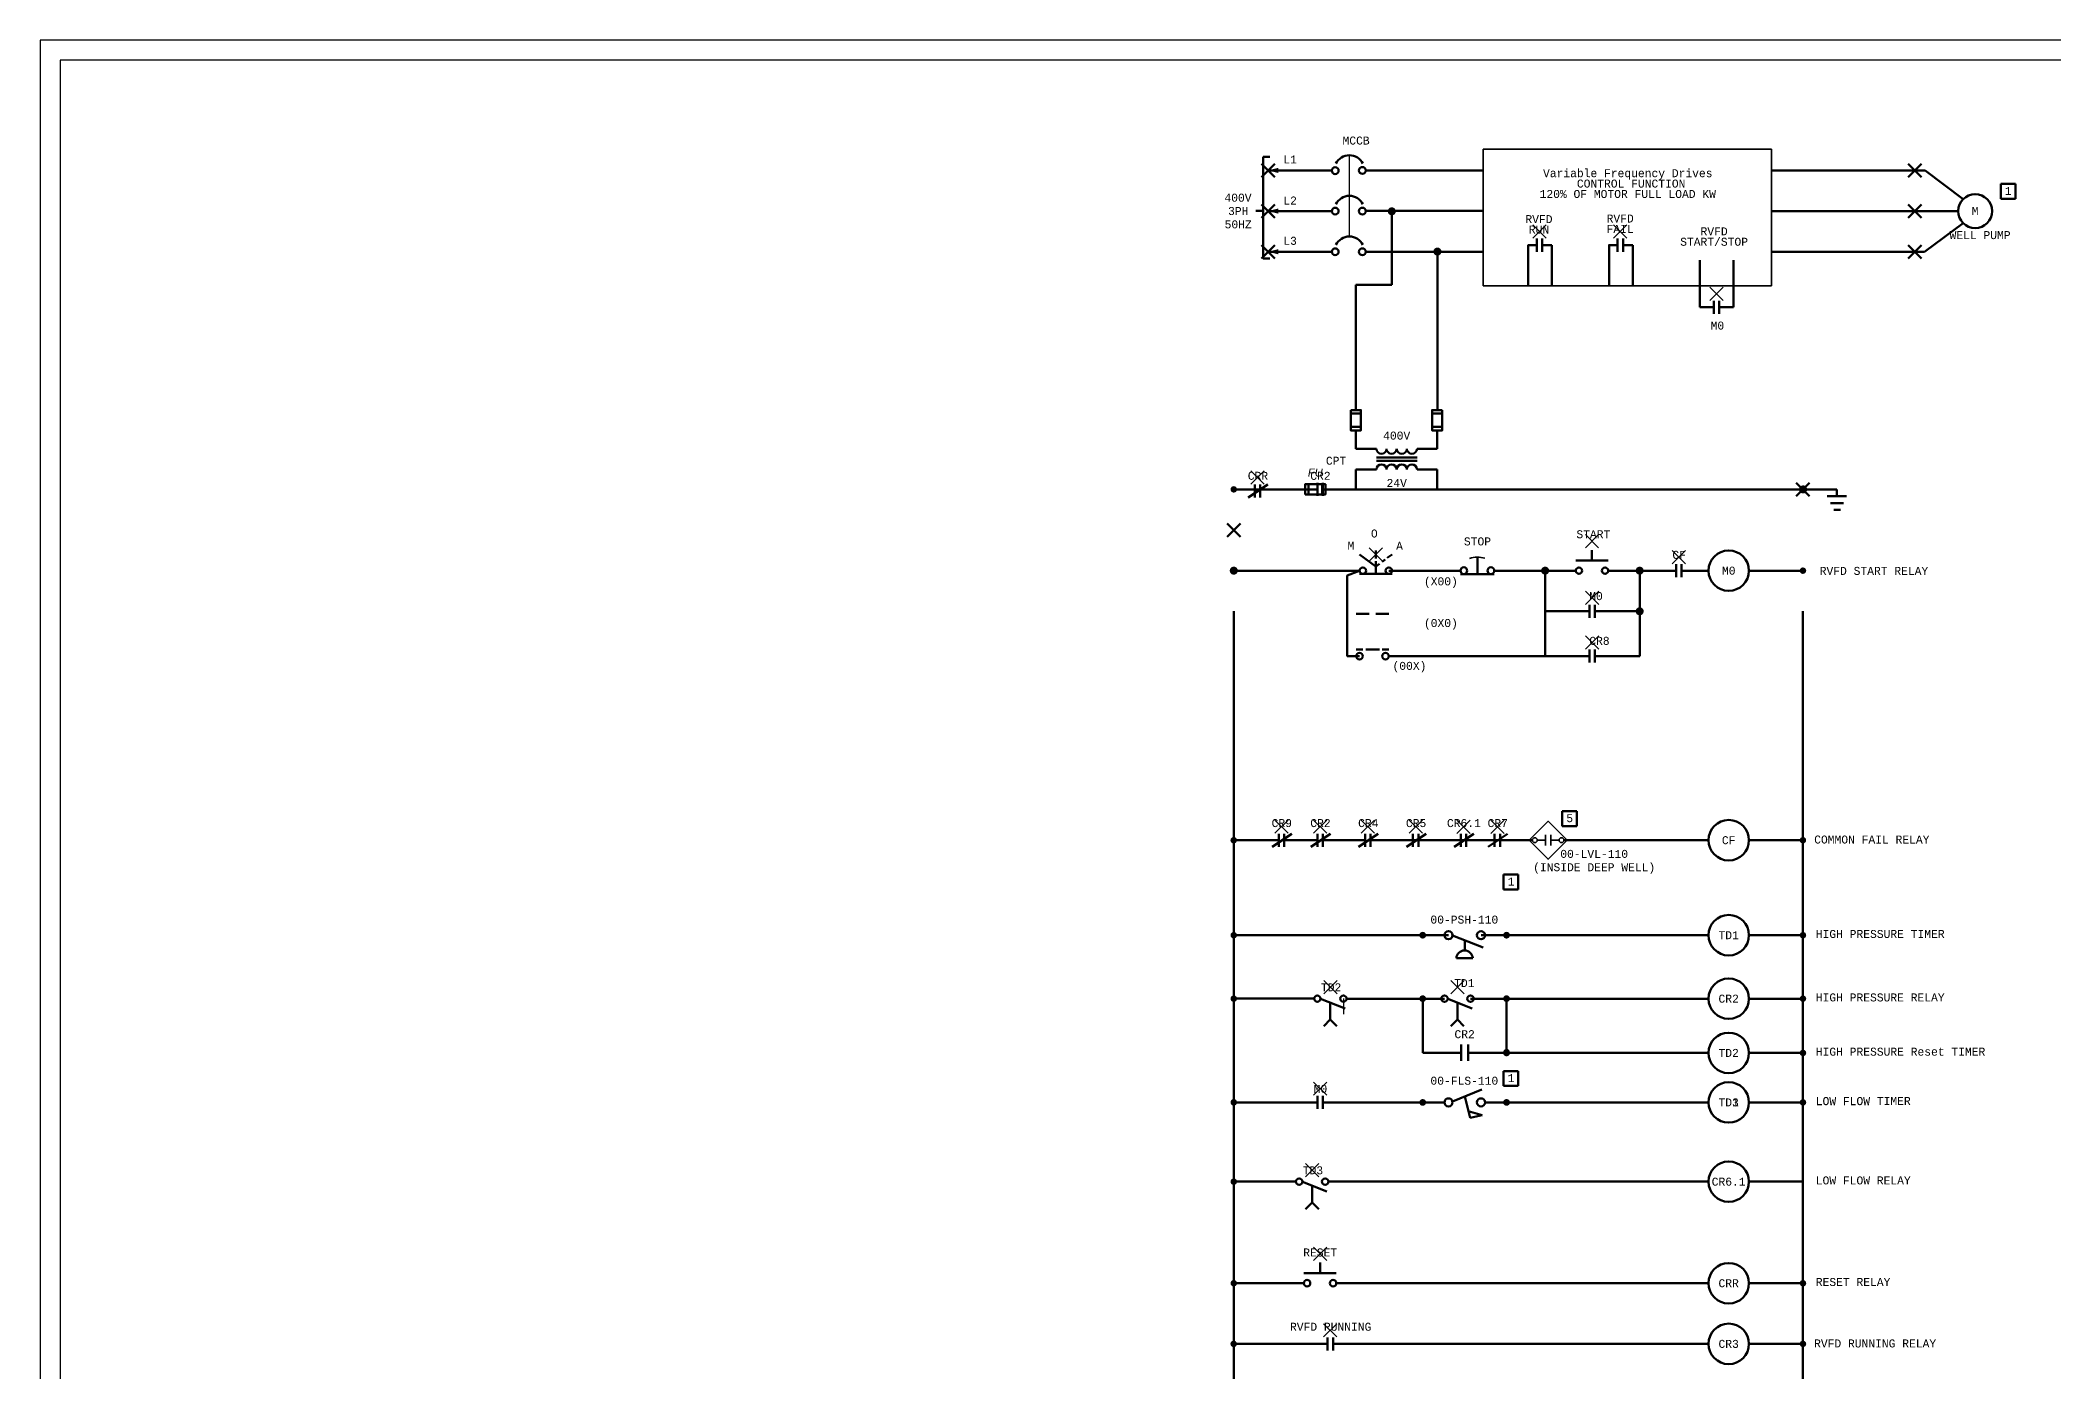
# Model space of a CAD drawing. Header units: inches. Extents: x 191440 to 383551, y 141449 to 284946.
# Drawn here: x 191768.51 to 191798.75, y 141512.15 to 141532.16 of the extents above; entities that cross this region are included whole.
import ezdxf
from ezdxf.enums import TextEntityAlignment as Align

# ---------------------------------------------------------------- set-up
doc = ezdxf.new("R2010")
doc.units = ezdxf.units.IN
doc.header["$MEASUREMENT"] = 0
doc.header["$PDMODE"] = 3
doc.header["$PDSIZE"] = 0.1
doc.linetypes.add('HIDDEN', pattern=[9.525, 6.35, -3.175])
for name, color, linetype, lineweight in [('E-ANNO-SYMB-1', 1, 'Continuous', 211), ('E-ANNO-TEXT-2', 7, 'Continuous', 211), ('E-ANNO-TEXT-2 @ 1 (1)', 7, 'Continuous', 211), ('E-SCHM-LINE', 4, 'Continuous', 50), ('E-SCHM-SYMB', 1, 'Continuous', 50)]:
    doc.layers.add(name, color=color, linetype=linetype, lineweight=lineweight)
doc.layers.add('G-NPLT', color=252, linetype='Continuous', lineweight=25, plot=False)
doc.styles.add('MONOSPACE', font='monosi.ttf', dxfattribs={"width": 0.9999})

# ---------------------------------------------------------------- blocks, each defined once
blk = doc.blocks.new('MOTOR_2')
at = {"layer": 'E-SCHM-SYMB', "linetype": 'Continuous', "lineweight": 50}
blk.add_circle((0.06, -2.53), 2.5, dxfattribs=at)
blk = doc.blocks.new('SCM04_2')
at = {"layer": 'E-SCHM-SYMB', "linetype": 'Continuous', "lineweight": 50}
for p, q in [((0, 0), (0, -25.4)), ((-36.576, -25.4), (36.576, -25.4)), ((25.4, -50.8), (-23.876, -50.8)), ((-11.176, -76.2), (14.224, -76.2))]:
    blk.add_line(p, q, dxfattribs=at)
blk = doc.blocks.new('DOT_2')
at = {"layer": 'E-SCHM-SYMB', "linetype": 'Continuous', "lineweight": 50}
h = blk.add_hatch(color=256, dxfattribs=at)
edge = h.paths.add_edge_path()
edge.add_arc((0.83, 0.12), 0.502, 0, 360)
blk = doc.blocks.new('CC_2')
at = {"layer": 'E-SCHM-SYMB', "linetype": 'Continuous', "lineweight": 50}
blk.add_blockref('DOT_2', (-0.832, -0.118), dxfattribs=at)
blk = doc.blocks.new('SCM01_2')
at = {"layer": 'E-SCHM-SYMB', "linetype": 'Continuous', "lineweight": 50, "xscale": 25.4, "yscale": 25.4, "zscale": 25.4}
blk.add_blockref('CC_2', (0, 0), dxfattribs=at)
blk = doc.blocks.new('SC02A')
at = {"layer": 'E-SCHM-SYMB', "linetype": 'Continuous', "lineweight": 50}
for p, q in [((76.1746, 46.9646), (76.1746, 96.52)), ((-0.0254, 46.9646), (152.3746, 46.9646))]:
    blk.add_line(p, q, dxfattribs=at)
for centre in [(15.24, 0), (137.16, 0)]:
    blk.add_circle(centre, 15.24, dxfattribs=at)
at = {"layer": 'E-SCHM-SYMB', "linetype": 'Continuous', "lineweight": 25}
blk.add_point((76.2, 137.8458), dxfattribs=at)
blk = doc.blocks.new('SC04E')
at = {"layer": 'E-SCHM-SYMB', "linetype": 'Continuous', "lineweight": 50}
for p, q in [((0, -30.48), (0, 30.48)), ((25.4, -30.48), (25.4, 30.48))]:
    blk.add_line(p, q, dxfattribs=at)
at = {"layer": 'E-SCHM-SYMB', "linetype": 'Continuous', "lineweight": 25}
blk.add_point((12.7, 63.5), dxfattribs=at)
blk = doc.blocks.new('SC04C')
at = {"layer": 'E-SCHM-SYMB', "linetype": 'Continuous', "lineweight": 50}
for p, q in [((-30.48, -30.48), (60.96, 30.48)), ((0, -30.48), (0, 30.48)), ((25.4, -30.48), (25.4, 30.48))]:
    blk.add_line(p, q, dxfattribs=at)
at = {"layer": 'E-SCHM-SYMB', "linetype": 'Continuous', "lineweight": 25}
blk.add_point((12.7, 63.5), dxfattribs=at)
blk = doc.blocks.new('SC02B')
at = {"layer": 'E-SCHM-SYMB', "linetype": 'Continuous', "lineweight": 50}
for p, q in [((76.2, -15.4432), (76.2, 34.1376)), ((0, -15.4432), (152.4, -15.4432))]:
    blk.add_line(p, q, dxfattribs=at)
for centre in [(15.24, 0), (137.16, 0)]:
    blk.add_circle(centre, 15.24, dxfattribs=at)
at = {"layer": 'E-SCHM-SYMB', "linetype": 'Continuous', "lineweight": 25}
blk.add_point((76.2, 75.4634), dxfattribs=at)
blk = doc.blocks.new('FUSE_3')
at = {"layer": 'E-SCHM-SYMB', "color": 1, "linetype": 'Continuous', "lineweight": 50}
for p, q in [((0.5, 0.75), (0.5, -0.75)), ((2.5, -0.75), (2.5, 0.75))]:
    blk.add_line(p, q, dxfattribs=at)
at = {"layer": 'E-SCHM-SYMB', "color": 1, "linetype": 'Continuous', "lineweight": 50, "flags": 128}
blk.add_lwpolyline([(0, -0.75), (0, 0.75), (3, 0.75), (3, -0.75), (0, -0.75)], dxfattribs=at)
blk = doc.blocks.new('*U263')
at = {"layer": 'E-SCHM-SYMB', "color": 1, "linetype": 'Continuous', "lineweight": 50}
for centre in [(-2.25, 0.38), (-0.75, 0.38), (0.75, 0.38), (2.25, 0.38)]:
    blk.add_arc(centre, 0.75, 180, 0, dxfattribs=at)
blk = doc.blocks.new('SC05D')
at = {"layer": 'E-SCHM-SYMB', "linetype": 'Continuous', "lineweight": 35}
for p, q in [((76.2, 0), (38.1, 0)), ((76.2, 25.4), (76.2, -25.4)), ((101.6, 25.4), (101.6, -25.4)), ((139.7, 0), (101.6, 0))]:
    blk.add_line(p, q, dxfattribs=at)
at = {"layer": 'E-SCHM-SYMB', "linetype": 'Continuous', "lineweight": 35, "flags": 128}
blk.add_lwpolyline([(0, 0), (88.9, 88.9), (177.8, 0), (88.9, -88.9)], close=True, dxfattribs=at)
at = {"layer": 'E-SCHM-SYMB', "linetype": 'Continuous', "lineweight": 35}
for centre in [(26.7, 0), (151.2, 0)]:
    blk.add_circle(centre, 11.4, dxfattribs=at)
blk = doc.blocks.new('SC04F')
at = {"layer": 'E-SCHM-SYMB', "linetype": 'Continuous', "lineweight": 50}
for p, q in [((30.4, -1.4), (145.6, -45.9)), ((76.1, -97.6), (76.1, -19))]:
    blk.add_line(p, q, dxfattribs=at)
at = {"layer": 'E-SCHM-SYMB', "linetype": 'Continuous', "lineweight": 50, "flags": 128}
blk.add_lwpolyline([(45.5, -128.2), (76.1, -97.6), (106.7, -128.2)], dxfattribs=at)
at = {"layer": 'E-SCHM-SYMB', "linetype": 'Continuous', "lineweight": 50}
for centre in [(15.2, 0), (137.2, 0)]:
    blk.add_circle(centre, 15.2, dxfattribs=at)
at = {"layer": 'E-SCHM-SYMB', "linetype": 'Continuous', "lineweight": 25}
blk.add_point((76.2, 54.4), dxfattribs=at)
blk = doc.blocks.new('SC06B')
at = {"layer": 'E-SCHM-SYMB', "linetype": 'Continuous', "lineweight": 50}
for p, q in [((30.6, -1.4), (145.7, -45.8)), ((76.2, -18.9), (76.2, -57)), ((44.9, -86.3), (105.8, -86.4))]:
    blk.add_line(p, q, dxfattribs=at)
for centre in [(15.2, 0), (137.2, 0)]:
    blk.add_circle(centre, 15.2, dxfattribs=at)
blk.add_arc((75.4, -87.5), 30.5, 2.02394, 177.82004, dxfattribs=at)

msp = doc.modelspace()

# ---------------------------------------------------------------- hatches: boundary and pattern name
at = {"layer": 'E-SCHM-SYMB', "linetype": 'Continuous', "lineweight": 50}
h = msp.add_hatch(color=1, dxfattribs=at)
edge = h.paths.add_edge_path()
edge.add_arc((191788.81029, 141529.58895), 0.06107, 0, 360)
h = msp.add_hatch(color=1, dxfattribs=at)
edge = h.paths.add_edge_path()
edge.add_arc((191789.4953, 141528.98365), 0.06107, 0, 360)
at = {"layer": 'E-SCHM-SYMB'}
h = msp.add_hatch(color=256, dxfattribs=at)
edge = h.paths.add_edge_path()
edge.add_arc((191786.43661, 141525.41078), 0.04903, 0, 360)
h = msp.add_hatch(color=256, dxfattribs=at)
edge = h.paths.add_edge_path()
edge.add_arc((191786.43661, 141525.41078), 0.04903, 0, 360)
h = msp.add_hatch(color=256, dxfattribs=at)
edge = h.paths.add_edge_path()
edge.add_arc((191786.43661, 141525.41078), 0.04903, 0, 360)
at = {"layer": 'E-SCHM-SYMB', "linetype": 'Continuous', "lineweight": 50}
h = msp.add_hatch(color=256, dxfattribs=at)
edge = h.paths.add_edge_path()
edge.add_arc((191794.9881, 141525.41053), 0.06107, 0, 360)
at = {"layer": 'E-SCHM-SYMB'}
h = msp.add_hatch(color=256, dxfattribs=at)
edge = h.paths.add_edge_path()
edge.add_arc((191794.98663, 141525.41075), 0.04903, 0, 360)
h = msp.add_hatch(color=256, dxfattribs=at)
edge = h.paths.add_edge_path()
edge.add_arc((191794.98663, 141525.41075), 0.04903, 0, 360)
h = msp.add_hatch(color=256, dxfattribs=at)
edge = h.paths.add_edge_path()
edge.add_arc((191794.98663, 141525.41075), 0.04903, 0, 360)
h = msp.add_hatch(color=256, dxfattribs=at)
edge = h.paths.add_edge_path()
edge.add_arc((191794.98663, 141525.41075), 0.04903, 0, 360)
h = msp.add_hatch(color=256, dxfattribs=at)
edge = h.paths.add_edge_path()
edge.add_arc((191794.98663, 141525.41075), 0.04903, 0, 360)
h = msp.add_hatch(color=256, dxfattribs=at)
edge = h.paths.add_edge_path()
edge.add_arc((191786.43651, 141524.18937), 0.06107, 0, 360)
h = msp.add_hatch(color=256, dxfattribs=at)
edge = h.paths.add_edge_path()
edge.add_arc((191791.11377, 141524.18937), 0.06107, 0, 360)
h = msp.add_hatch(color=256, dxfattribs=at)
edge = h.paths.add_edge_path()
edge.add_arc((191792.53376, 141524.18937), 0.06107, 0, 360)
h = msp.add_hatch(color=256, dxfattribs=at)
edge = h.paths.add_edge_path()
edge.add_arc((191794.98663, 141524.18937), 0.04903, 0, 360)
h = msp.add_hatch(color=256, dxfattribs=at)
edge = h.paths.add_edge_path()
edge.add_arc((191792.53376, 141523.57865), 0.06107, 0, 360)
h = msp.add_hatch(color=256, dxfattribs=at)
edge = h.paths.add_edge_path()
edge.add_arc((191786.43569, 141520.13927), 0.04903, 0, 360)
h = msp.add_hatch(color=256, dxfattribs=at)
edge = h.paths.add_edge_path()
edge.add_arc((191794.98582, 141520.13927), 0.04903, 0, 360)
h = msp.add_hatch(color=256, dxfattribs=at)
edge = h.paths.add_edge_path()
edge.add_arc((191786.43661, 141518.71219), 0.04903, 0, 360)
h = msp.add_hatch(color=256, dxfattribs=at)
edge = h.paths.add_edge_path()
edge.add_arc((191789.27463, 141518.71216), 0.05107, 0, 360)
h = msp.add_hatch(color=256, dxfattribs=at)
edge = h.paths.add_edge_path()
edge.add_arc((191790.53426, 141518.71216), 0.05107, 0, 360)
h = msp.add_hatch(color=256, dxfattribs=at)
edge = h.paths.add_edge_path()
edge.add_arc((191794.98663, 141518.71216), 0.04903, 0, 360)
h = msp.add_hatch(color=256, dxfattribs=at)
edge = h.paths.add_edge_path()
edge.add_arc((191786.43661, 141517.75858), 0.04903, 0, 360)
h = msp.add_hatch(color=256, dxfattribs=at)
edge = h.paths.add_edge_path()
edge.add_arc((191789.27463, 141517.75855), 0.05107, 0, 360)
h = msp.add_hatch(color=256, dxfattribs=at)
edge = h.paths.add_edge_path()
edge.add_arc((191790.53426, 141517.75855), 0.05107, 0, 360)
h = msp.add_hatch(color=256, dxfattribs=at)
edge = h.paths.add_edge_path()
edge.add_arc((191794.98663, 141517.75855), 0.04903, 0, 360)
h = msp.add_hatch(color=256, dxfattribs=at)
edge = h.paths.add_edge_path()
edge.add_arc((191790.53426, 141516.95276), 0.05107, 0, 360)
h = msp.add_hatch(color=256, dxfattribs=at)
edge = h.paths.add_edge_path()
edge.add_arc((191790.53426, 141516.94335), 0.05107, 0, 360)
h = msp.add_hatch(color=256, dxfattribs=at)
edge = h.paths.add_edge_path()
edge.add_arc((191794.98663, 141516.94335), 0.04903, 0, 360)
h = msp.add_hatch(color=256, dxfattribs=at)
edge = h.paths.add_edge_path()
edge.add_arc((191786.43661, 141516.20258), 0.04903, 0, 360)
h = msp.add_hatch(color=256, dxfattribs=at)
edge = h.paths.add_edge_path()
edge.add_arc((191786.43661, 141516.19981), 0.04903, 0, 360)
h = msp.add_hatch(color=256, dxfattribs=at)
edge = h.paths.add_edge_path()
edge.add_arc((191786.43661, 141516.19981), 0.04903, 0, 360)
h = msp.add_hatch(color=256, dxfattribs=at)
edge = h.paths.add_edge_path()
edge.add_arc((191789.27463, 141516.19978), 0.05107, 0, 360)
h = msp.add_hatch(color=256, dxfattribs=at)
edge = h.paths.add_edge_path()
edge.add_arc((191789.27463, 141516.19978), 0.05107, 0, 360)
h = msp.add_hatch(color=256, dxfattribs=at)
edge = h.paths.add_edge_path()
edge.add_arc((191790.53426, 141516.19978), 0.05107, 0, 360)
h = msp.add_hatch(color=256, dxfattribs=at)
edge = h.paths.add_edge_path()
edge.add_arc((191790.53426, 141516.19978), 0.05107, 0, 360)
h = msp.add_hatch(color=256, dxfattribs=at)
edge = h.paths.add_edge_path()
edge.add_arc((191794.98663, 141516.19978), 0.04903, 0, 360)
h = msp.add_hatch(color=256, dxfattribs=at)
edge = h.paths.add_edge_path()
edge.add_arc((191794.98663, 141516.19978), 0.04903, 0, 360)
h = msp.add_hatch(color=256, dxfattribs=at)
edge = h.paths.add_edge_path()
edge.add_arc((191786.43661, 141515.00899), 0.04903, 0, 360)
h = msp.add_hatch(color=256, dxfattribs=at)
edge = h.paths.add_edge_path()
edge.add_arc((191786.43661, 141513.48283), 0.04903, 0, 360)
h = msp.add_hatch(color=256, dxfattribs=at)
edge = h.paths.add_edge_path()
edge.add_arc((191794.98663, 141513.4828), 0.04903, 0, 360)
h = msp.add_hatch(color=256, dxfattribs=at)
edge = h.paths.add_edge_path()
edge.add_arc((191786.43532, 141512.57162), 0.04903, 0, 360)
h = msp.add_hatch(color=256, dxfattribs=at)
edge = h.paths.add_edge_path()
edge.add_arc((191794.98663, 141512.57162), 0.04903, 0, 360)

# ---------------------------------------------------------------- linework, layer by layer
at = {"color": 1, "linetype": 'HIDDEN', "ltscale": 0.1}
msp.add_line((191788.08284, 141517.75862), (191788.08284, 141517.52497), dxfattribs=at)
msp.add_lwpolyline([(191826.00873, 141532.15898), (191768.50873, 141532.15898), (191768.50873, 141492.65898), (191826.00873, 141492.65898), (191826.00873, 141532.15898)])
msp.add_lwpolyline([(191825.70873, 141531.85898), (191768.80873, 141531.85898), (191768.80873, 141492.95898), (191825.70873, 141492.95898)], close=True)
at = {"layer": 'E-ANNO-SYMB-1'}
for p, q in [((191786.97847, 141530.40644), (191786.87668, 141530.40644)), ((191786.87668, 141530.40644), (191786.87668, 141528.87963)), ((191786.87668, 141529.59377), (191786.76747, 141529.59377)), ((191786.87668, 141528.87963), (191786.97847, 141528.87963))]:
    msp.add_line(p, q, dxfattribs=at)
at = {"layer": 'E-SCHM-LINE'}
for p, q in [((191786.95135, 141530.20287), (191787.91008, 141530.20287)), ((191790.18345, 141530.20336), (191788.41901, 141530.20336)), ((191795.30545, 141530.20302, -45.34939), (191794.51231, 141530.20302, -45.34939)), ((191795.30545, 141530.20302, -45.34939), (191796.82163, 141530.20287, 45.34939)), ((191796.82163, 141530.20287, 45.34939), (191797.39308, 141529.77208, 45.34939)), ((191786.95135, 141529.59214), (191787.91008, 141529.59214)), ((191790.18345, 141529.59361), (191788.41873, 141529.59361)), ((191788.81029, 141529.59361), (191788.81029, 141528.48492)), ((191794.51231, 141529.5922, 45.34939), (191795.30517, 141529.59214, 45.34939)), ((191795.30517, 141529.59214, 45.34939), (191797.31855, 141529.59214, 45.34939)), ((191796.81385, 141528.98142, 45.34939), (191797.39308, 141529.41221, 45.34939)), ((191786.95135, 141528.98142), (191787.91008, 141528.98142)), ((191790.18345, 141528.98196), (191788.41919, 141528.98196)), ((191789.49524, 141528.98324), (191789.49524, 141526.60308)), ((191791.07038, 141529.0813, -45.34939), (191791.21641, 141529.0813, -45.34939)), ((191791.21641, 141529.0813, -45.34939), (191791.21641, 141528.86596, -45.34939)), ((191792.28388, 141529.0813, -45.34939), (191792.42991, 141529.0813, -45.34939)), ((191792.42991, 141529.0813, -45.34939), (191792.42991, 141528.86596, -45.34939)), ((191795.30563, 141528.98142, 45.34939), (191794.51231, 141528.98142, 45.34939)), ((191795.30563, 141528.98142, 45.34939), (191796.81385, 141528.98142, 45.34939)), ((191790.86085, 141528.86596, -45.34939), (191790.86085, 141528.47059, -45.34939)), ((191791.21641, 141528.86596, -45.34939), (191791.21641, 141528.47059, -45.34939)), ((191792.07436, 141528.86596, -45.34939), (191792.07436, 141528.47059, -45.34939)), ((191792.42991, 141528.86596, -45.34939), (191792.42991, 141528.47059, -45.34939)), ((191793.43655, 141528.14927, -45.34939), (191793.43655, 141528.85538, -45.34939)), ((191793.94345, 141528.14927, -45.34939), (191793.94345, 141528.85538, -45.34939)), ((191788.27141, 141528.48492), (191788.27141, 141526.60308)), ((191788.81029, 141528.48492), (191788.27141, 141528.48492)), ((191793.64851, 141528.14927, -45.34939), (191793.43655, 141528.14927, -45.34939)), ((191793.94345, 141528.14927, -45.34939), (191793.72994, 141528.14927, -45.34939)), ((191788.27141, 141526.02155), (191788.27141, 141526.29771)), ((191789.49212, 141526.29771), (191789.49212, 141526.02155)), ((191788.27067, 141525.70954), (191788.27067, 141525.41082)), ((191789.49212, 141525.41083), (191789.49212, 141525.70954)), ((191786.75305, 141525.41082), (191786.43651, 141525.41082)), ((191786.75305, 141525.41082), (191786.43651, 141525.41082)), ((191786.75305, 141525.41082), (191786.43651, 141525.41082)), ((191787.69198, 141525.41082), (191786.43651, 141525.41082)), ((191787.69198, 141525.41082), (191786.43651, 141525.41082)), ((191787.69198, 141525.41082), (191786.43651, 141525.41082)), ((191787.17406, 141525.41082), (191786.43651, 141525.41082)), ((191787.17406, 141525.41082), (191786.43651, 141525.41082)), ((191787.50851, 141525.41082), (191786.83448, 141525.41082)), ((191787.69198, 141525.41082), (191786.83448, 141525.41082)), ((191787.69198, 141525.41082), (191786.83448, 141525.41082)), ((191787.77341, 141525.41075), (191789.60133, 141525.41075)), ((191787.77341, 141525.41075), (191789.60133, 141525.41075)), ((191787.77341, 141525.41075), (191790.21206, 141525.41075)), ((191787.77341, 141525.41075), (191790.21206, 141525.41075)), ((191787.77341, 141525.41075), (191790.21206, 141525.41075)), ((191788.27067, 141525.41082), (191787.81387, 141525.41082)), ((191789.49212, 141525.41082), (191794.9881, 141525.41082)), ((191790.21206, 141525.41075), (191793.56762, 141525.41075)), ((191790.21206, 141525.41075), (191793.56762, 141525.41075)), ((191790.21206, 141525.41075), (191793.56762, 141525.41075)), ((191790.21206, 141525.41075), (191793.56762, 141525.41075)), ((191790.21206, 141525.41075), (191793.56762, 141525.41075)), ((191794.17529, 141525.41075), (191794.98663, 141525.41075)), ((191794.17529, 141525.41075), (191794.98663, 141525.41075)), ((191794.17529, 141525.41075), (191794.98663, 141525.41075)), ((191794.17529, 141525.41075), (191794.98663, 141525.41075)), ((191794.17529, 141525.41075), (191794.98663, 141525.41075)), ((191794.98606, 141525.4095), (191795.49499, 141525.4095)), ((191787.11493, 141524.18937), (191786.43211, 141524.18937)), ((191788.32567, 141524.18937), (191787.06639, 141524.18937)), ((191788.76539, 141524.18937), (191789.8412, 141524.18937)), ((191790.35013, 141524.18937), (191791.57341, 141524.18937)), ((191791.11377, 141522.90535), (191791.11377, 141524.18937)), ((191792.06199, 141524.18937), (191792.88489, 141524.18937)), ((191792.09823, 141524.18937), (191792.53376, 141524.18937)), ((191792.09823, 141524.18937), (191792.53376, 141524.18937)), ((191792.53376, 141522.90535), (191792.53376, 141524.18937)), ((191792.53376, 141524.18937), (191793.08241, 141524.18937)), ((191792.61519, 141524.18937), (191793.08241, 141524.18937)), ((191793.16384, 141524.18937), (191793.56762, 141524.18937)), ((191794.17529, 141524.18937), (191794.98663, 141524.18937)), ((191786.43552, 141495.0416), (191786.43552, 141523.57984)), ((191791.78054, 141523.57865), (191791.11377, 141523.57865)), ((191791.86197, 141523.57865), (191792.53376, 141523.57865)), ((191794.98565, 141495.07225), (191794.98712, 141523.57985)), ((191788.76576, 141522.90535), (191791.78054, 141522.90535)), ((191791.86197, 141522.90535), (191792.53376, 141522.90535)), ((191787.11106, 141520.13927), (191786.43569, 141520.13927)), ((191787.69198, 141520.13927), (191787.19249, 141520.13927)), ((191787.77341, 141520.1394), (191788.4104, 141520.1394)), ((191790.92296, 141520.13927), (191788.49183, 141520.13927)), ((191793.56762, 141520.13927), (191791.39525, 141520.13927)), ((191794.98579, 141520.13927), (191794.17529, 141520.13927)), ((191794.98693, 141498.00179), (191794.98693, 141519.76408)), ((191787.77341, 141518.71216), (191786.43651, 141518.71224)), ((191787.77341, 141518.71216), (191789.66241, 141518.71216)), ((191790.15098, 141518.71216), (191793.56762, 141518.71216)), ((191794.17529, 141518.71216), (191794.98663, 141518.71216)), ((191787.64312, 141517.75862), (191786.43651, 141517.75862)), ((191788.1317, 141517.75855), (191789.60133, 141517.75855)), ((191789.27463, 141516.94668), (191789.27463, 141517.75855)), ((191789.9922, 141517.75855), (191793.56762, 141517.75855)), ((191790.53426, 141516.94668), (191790.53426, 141517.75855)), ((191794.17529, 141517.75855), (191794.98663, 141517.75855)), ((191789.85375, 141516.94668), (191789.27463, 141516.94668)), ((191789.95513, 141516.94668), (191790.53426, 141516.94668)), ((191790.15098, 141516.94335), (191793.56762, 141516.94335)), ((191794.17529, 141516.94335), (191794.98663, 141516.94335)), ((191787.69198, 141516.19985), (191786.43651, 141516.19985)), ((191787.69198, 141516.19985), (191786.43651, 141516.19985)), ((191787.77341, 141516.19978), (191789.60133, 141516.19978)), ((191787.77341, 141516.19978), (191789.60133, 141516.19978)), ((191790.21206, 141516.19978), (191793.56762, 141516.19978)), ((191790.21206, 141516.19978), (191793.56762, 141516.19978)), ((191794.17529, 141516.19978), (191794.98663, 141516.19978)), ((191794.17529, 141516.19978), (191794.98663, 141516.19978)), ((191787.37024, 141515.00903), (191786.43651, 141515.00903)), ((191787.85882, 141515.00896), (191789.60133, 141515.00896)), ((191789.60133, 141515.00896), (191793.56762, 141515.00896)), ((191794.17529, 141515.00896), (191794.98663, 141515.00896)), ((191786.43586, 141513.4828), (191787.48849, 141513.4828)), ((191787.97706, 141513.4828), (191793.56762, 141513.4828)), ((191794.17529, 141513.4828), (191794.98663, 141513.4828)), ((191786.43532, 141512.57162), (191787.84598, 141512.57147)), ((191787.92741, 141512.57147), (191793.56762, 141512.57162)), ((191794.17529, 141512.57162), (191794.98663, 141512.57162))]:
    msp.add_line(p, q, dxfattribs=at)
at = {"layer": 'E-SCHM-LINE', "elevation": -45.34939, "flags": 128}
for points in [[(191790.98895, 141529.0813), (191790.86085, 141529.0813), (191790.86085, 141528.86596)], [(191792.20245, 141529.0813), (191792.07436, 141529.0813), (191792.07436, 141528.86596)]]:
    msp.add_lwpolyline(points, dxfattribs=at)
at = {"layer": 'E-SCHM-LINE'}
for points in [[(191787.10403, 141530.1647), (191786.95135, 141530.20287), (191787.10403, 141530.24104)], [(191787.10403, 141529.55397), (191786.95135, 141529.59214), (191787.10403, 141529.63031)], [(191787.10403, 141528.94325), (191786.95135, 141528.98142), (191787.10403, 141529.01959)]]:
    msp.add_solid(points, dxfattribs=at)
at = {"layer": 'E-SCHM-SYMB', "linetype": 'HIDDEN', "lineweight": 25}
msp.add_line((191788.1728, 141529.21055), (191788.1728, 141530.432), dxfattribs=at)
at = {"layer": 'E-SCHM-SYMB'}
for p, q in [((191797.95673, 141529.99941, 45.34939), (191797.95673, 141529.77765, 45.34939)), ((191797.95673, 141529.99941, 45.34939), (191798.1785, 141529.99941, 45.34939)), ((191798.1785, 141529.99941, 45.34939), (191798.1785, 141529.77765, 45.34939)), ((191798.1785, 141529.77765, 45.34939), (191797.95673, 141529.77765, 45.34939)), ((191788.56994, 141524.25065), (191788.32565, 141524.43386)), ((191788.56994, 141524.3735), (191788.56994, 141524.49437)), ((191788.74308, 141524.38043), (191788.81423, 141524.43386)), ((191788.56994, 141524.25065), (191788.56994, 141524.33086)), ((191788.56994, 141524.25065), (191788.62765, 141524.29381)), ((191788.66613, 141524.32281), (191788.71193, 141524.35712)), ((191791.36947, 141520.57471), (191791.36947, 141520.35294)), ((191791.36947, 141520.57471), (191791.59124, 141520.57471)), ((191791.59124, 141520.57471), (191791.59124, 141520.35294)), ((191791.59124, 141520.35294), (191791.36947, 141520.35294)), ((191790.48897, 141519.62237), (191790.48897, 141519.4006)), ((191790.48897, 141519.62237), (191790.71074, 141519.62237)), ((191790.71074, 141519.62237), (191790.71074, 141519.4006)), ((191790.71074, 141519.4006), (191790.48897, 141519.4006)), ((191789.85375, 141516.82502), (191789.85375, 141517.06833)), ((191789.85375, 141516.82502), (191789.85375, 141517.06833)), ((191789.95513, 141516.82502), (191789.95513, 141517.06833)), ((191789.95513, 141516.82502), (191789.95513, 141517.06833)), ((191790.48897, 141516.6696), (191790.48897, 141516.44783)), ((191790.48897, 141516.6696), (191790.71074, 141516.6696)), ((191790.71074, 141516.6696), (191790.71074, 141516.44783)), ((191790.71074, 141516.44783), (191790.48897, 141516.44783)), ((191790.71074, 141516.44783), (191790.48897, 141516.44783))]:
    msp.add_line(p, q, dxfattribs=at)
at = {"layer": 'E-SCHM-SYMB', "color": 1, "linetype": 'Continuous', "lineweight": 50}
for p, q in [((191788.57855, 141526.02155), (191788.27141, 141526.02155)), ((191788.57855, 141525.88815), (191789.18927, 141525.88815)), ((191789.18927, 141526.02155), (191789.49212, 141526.02155)), ((191788.57855, 141525.70954), (191788.27067, 141525.70954)), ((191788.57855, 141525.83726), (191789.18927, 141525.83726)), ((191789.18927, 141525.70954), (191789.49212, 141525.70954))]:
    msp.add_line(p, q, dxfattribs=at)
at = {"layer": 'E-SCHM-SYMB', "linetype": 'Continuous', "lineweight": 50}
for p, q in [((191787.69198, 141525.3131), (191787.69198, 141525.50853)), ((191787.69198, 141525.3131), (191787.69198, 141525.50853)), ((191787.69198, 141525.3131), (191787.69198, 141525.50853)), ((191787.69198, 141525.3131), (191787.69198, 141525.50853)), ((191787.69198, 141525.3131), (191787.69198, 141525.50853)), ((191787.77341, 141525.3131), (191787.77341, 141525.50853)), ((191787.77341, 141525.3131), (191787.77341, 141525.50853)), ((191787.77341, 141525.3131), (191787.77341, 141525.50853)), ((191787.77341, 141525.3131), (191787.77341, 141525.50853)), ((191787.77341, 141525.3131), (191787.77341, 141525.50853)), ((191790.09567, 141524.1378), (191790.09567, 141524.39374)), ((191789.8412, 141524.1378), (191790.35013, 141524.1378)), ((191788.27689, 141523.53908), (191788.47232, 141523.53908)), ((191788.57004, 141523.53908), (191788.76547, 141523.53908)), ((191788.27718, 141523.00323), (191788.37571, 141523.00323)), ((191788.4196, 141523.00323), (191788.62399, 141523.00323)), ((191788.66543, 141523.00323), (191788.76576, 141523.00323)), ((191787.69198, 141516.10213), (191787.69198, 141516.29757)), ((191787.69198, 141516.10213), (191787.69198, 141516.29757)), ((191787.77341, 141516.10213), (191787.77341, 141516.29757)), ((191787.77341, 141516.10213), (191787.77341, 141516.29757)), ((191789.72208, 141516.212), (191790.16306, 141516.39248)), ((191789.72208, 141516.212), (191790.16306, 141516.39248)), ((191789.90671, 141516.28737), (191789.98551, 141515.96608)), ((191789.90671, 141516.28737), (191789.98551, 141515.96608)), ((191790.16684, 141516.01055), (191789.95997, 141516.07072)), ((191790.16684, 141516.01055), (191789.95997, 141516.07072)), ((191789.98563, 141515.9661), (191790.16684, 141516.01055)), ((191789.98563, 141515.9661), (191790.16684, 141516.01055))]:
    msp.add_line(p, q, dxfattribs=at)
at = {"layer": 'E-SCHM-SYMB', "color": 1, "lineweight": 35, "elevation": -45.34939, "flags": 128}
msp.add_lwpolyline([(191790.18345, 141530.52011), (191794.51231, 141530.52011), (191794.51231, 141528.47059), (191790.18345, 141528.47059)], close=True, dxfattribs=at)
at = {"layer": 'E-SCHM-SYMB', "flags": 128}
msp.add_lwpolyline([(191788.32603, 141524.18787), (191788.14077, 141524.11662), (191788.14077, 141522.90535), (191788.32629, 141522.90535)], dxfattribs=at)
at = {"layer": 'E-SCHM-SYMB', "linetype": 'Continuous', "lineweight": 50}
for centre, radius in [((191787.96097, 141530.20011), 0.05089), ((191788.36812, 141530.20287), 0.05089), ((191787.96097, 141529.59214), 0.05089), ((191788.36812, 141529.59214), 0.05089), ((191787.96097, 141528.98142), 0.05089), ((191788.36812, 141528.98142), 0.05089), ((191789.89209, 141524.18937), 0.05089), ((191790.29924, 141524.18937), 0.05089), ((191788.32603, 141522.90535), 0.04886), ((191788.7169, 141522.90535), 0.04886), ((191789.66241, 141516.19978), 0.06107), ((191789.66241, 141516.19978), 0.06107), ((191790.15098, 141516.19978), 0.06107), ((191790.15098, 141516.19978), 0.06107)]:
    msp.add_circle(centre, radius, dxfattribs=at)
at = {"layer": 'E-SCHM-SYMB'}
for centre in [(191793.87146, 141524.18937), (191793.87146, 141520.13927), (191793.87146, 141518.71216), (191793.87146, 141517.75855), (191793.87146, 141516.94335), (191793.87146, 141516.19978), (191793.87146, 141516.19978), (191793.87146, 141515.00896), (191793.87146, 141513.4828), (191793.87146, 141512.57162)]:
    msp.add_circle(centre, 0.30384, dxfattribs=at)
at = {"layer": 'E-SCHM-SYMB', "linetype": 'Continuous', "lineweight": 50}
for centre in [(191788.1728, 141530.20552), (191788.1728, 141529.5948), (191788.1728, 141528.98407)]:
    msp.add_arc(centre, 0.22648, 25.989233, 154.010767, dxfattribs=at)
at = {"layer": 'E-SCHM-SYMB', "color": 1, "linetype": 'Continuous', "lineweight": 50}
for centre in [(191788.65489, 141525.70954), (191788.80761, 141525.70992), (191788.96025, 141525.71002), (191789.11293, 141525.70954)]:
    msp.add_arc(centre, 0.07634, 0, 180, dxfattribs=at)
at = {"layer": 'E-SCHM-SYMB', "linetype": 'Continuous', "lineweight": 35}
msp.add_ellipse((191790.09567, 141524.22396), major_axis=(-0.24579, 0), ratio=0.69099549, start_param=4.24934231, end_param=5.20735852, dxfattribs=at)
at = {"layer": 'E-SCHM-SYMB', "linetype": 'Continuous', "lineweight": 25}
msp.add_point((191787.73269, 141516.40619), dxfattribs=at)
at = {"layer": 'G-NPLT', "linetype": 'Continuous', "lineweight": 158}
for p in [(191786.95135, 141530.20287), (191796.66496, 141530.20287, 45.34939), (191786.95135, 141529.59214), (191796.66496, 141529.59214, 45.34939), (191786.95135, 141528.98142), (191796.66496, 141528.98142, 45.34939), (191794.98663, 141525.41082), (191786.43651, 141524.80009)]:
    msp.add_point(p, dxfattribs=at)

# ---------------------------------------------------------------- block references
at = {"layer": 'E-SCHM-SYMB', "linetype": 'Continuous', "lineweight": 50}
for name, p, xscale, yscale, zscale in [('MOTOR_2', (191797.56721, 141529.84987, 45.34939), 0.1017872406596777, 0.1017872406596777, 0.1017872406596777), ('SC04E', (191790.98895, 141529.08012, -45.34939), 0.003205897343612051, 0.003205897343612051, 0.003205897343612051), ('SC04E', (191792.20245, 141529.08012, -45.34939), 0.003205897343612051, 0.003205897343612051, 0.003205897343612051), ('SC04E', (191793.64851, 141528.14728, -45.34939), 0.003205897343612051, 0.003205897343612051, 0.003205897343612051), ('SC04C', (191786.75305, 141525.38428), 0.003205897343612051, 0.003205897343612051, 0.003205897343612051), ('SCM01_2', (191794.98412, 141525.4095), 0.004007371679514703, 0.004007371679514703, 0.004007371679514703), ('SCM04_2', (191795.49499, 141525.4095), 0.004007371679514703, 0.004007371679514703, 0.004007371679514703), ('SC04E', (191793.08241, 141524.18807), 0.003205897343612051, 0.003205897343612051, 0.003205897343612051), ('SC04E', (191791.78054, 141523.57865), 0.003205897343612051, 0.003205897343612051, 0.003205897343612051), ('SC04E', (191791.78054, 141522.90676), 0.003205897343612051, 0.003205897343612051, 0.003205897343612051), ('SC04C', (191787.11106, 141520.1394), 0.003205897343612051, 0.003205897343612051, 0.003205897343612051), ('SC04C', (191787.69198, 141520.1394), 0.003205897343612051, 0.003205897343612051, 0.003205897343612051), ('SC04C', (191787.69198, 141520.1394), 0.003205897343612051, 0.003205897343612051, 0.003205897343612051), ('SC04C', (191788.4104, 141520.13932), 0.003205897343612051, 0.003205897343612051, 0.003205897343612051), ('SC04C', (191789.12883, 141520.1392), 0.003205897343612051, 0.003205897343612051, 0.003205897343612051), ('SC04C', (191789.84725, 141520.13913), 0.003205897343612051, 0.003205897343612051, 0.003205897343612051), ('SC04C', (191790.35538, 141520.13913), 0.003205897343612051, 0.003205897343612051, 0.003205897343612051), ('SC04F', (191787.64312, 141517.75862), 0.003205897343612051, 0.003205897343612051, 0.003205897343612051), ('SC04F', (191789.55248, 141517.75855), 0.003205897343612051, 0.003205897343612051, 0.003205897343612051), ('SC04F', (191787.37024, 141515.00896), 0.003205897343612051, 0.003205897343612051, 0.003205897343612051), ('SC04E', (191787.84598, 141512.57147), 0.003205897343612051, 0.003205897343612051, 0.003205897343612051)]:
    msp.add_blockref(name, p, dxfattribs=dict(at, xscale=xscale, yscale=yscale, zscale=zscale))
at = {"layer": 'E-SCHM-SYMB', "color": 1, "linetype": 'Continuous', "lineweight": 50, "xscale": 0.1017872406596777, "yscale": 0.1017872406596777, "zscale": 0.1017872406596777, "rotation": 270}
msp.add_blockref('FUSE_3', (191788.27141, 141526.60308), dxfattribs=at)
at = {"layer": 'E-SCHM-SYMB', "color": 1, "linetype": 'Continuous', "lineweight": 50, "extrusion": (0, 0, -1), "xscale": 0.1017872406596777, "yscale": 0.1017872406596777, "zscale": 0.1017872406596777, "rotation": 270}
msp.add_blockref('FUSE_3', (-191789.49212, 141526.60308), dxfattribs=at)
at = {"layer": 'E-SCHM-SYMB', "color": 1, "linetype": 'Continuous', "lineweight": 50, "xscale": 0.1017872406596777, "yscale": 0.1017872406596777, "zscale": 0.1017872406596777}
for name, p in [('*U263', (191788.88381, 141525.98328)), ('FUSE_3', (191787.50851, 141525.41082))]:
    msp.add_blockref(name, p, dxfattribs=at)
at = {"layer": 'E-SCHM-SYMB', "linetype": 'Continuous', "lineweight": 25, "xscale": 0.003205897343612051, "yscale": 0.003205897343612051, "zscale": 0.003205897343612051}
for name, p in [('SC02A', (191791.57341, 141524.18937)), ('SC02B', (191788.32567, 141524.18937)), ('SC02A', (191787.48849, 141513.4828))]:
    msp.add_blockref(name, p, dxfattribs=at)
at = {"layer": 'E-SCHM-SYMB', "linetype": 'Continuous', "lineweight": 35, "xscale": 0.003205897343612051, "yscale": 0.003205897343612051, "zscale": 0.003205897343612051}
msp.add_blockref('SC05D', (191790.87386, 141520.13927), dxfattribs=at)
at = {"layer": 'E-SCHM-SYMB', "xscale": 0.004007371679514703, "yscale": 0.004007371679514703, "zscale": 0.004007371679514703}
msp.add_blockref('SC06B', (191789.60133, 141518.71216), dxfattribs=at)

# ---------------------------------------------------------------- texts
at = {"layer": 'E-ANNO-TEXT-2', "style": 'MONOSPACE'}
for s, height, p in [('L1', 0.120221, (191787.18078, 141530.3073)), ('MCCB', 0.120221, (191788.07041, 141530.5919)), ('L2', 0.120221, (191787.18078, 141529.69047)), ('L3', 0.120221, (191787.18078, 141529.08545)), ('O', 0.12022, (191788.49695, 141524.68771)), ('A', 0.12022, (191788.8753, 141524.50247))]:
    msp.add_text(s, height=height, dxfattribs=at).set_placement(p)
for s, height, p in [('1', 0.12022, (191798.0693, 141529.89529, 45.34939)), ('M', 0.12022, (191797.57302, 141529.59214, 45.34939)), ('WELL PUMP', 0.120221, (191797.64694, 141529.23151, 45.34939)), ('5', 0.12022, (191791.48204, 141520.47058)), ('1', 0.12022, (191790.60154, 141519.51824)), ('00-PSH-110', 0.120221, (191789.89991, 141518.94656)), ('TD1', 0.120221, (191789.89991, 141517.99295)), ('CR2', 0.120221, (191789.90456, 141517.22476)), ('00-FLS-110', 0.120221, (191789.89991, 141516.52577)), ('1', 0.12022, (191790.60154, 141516.56547))]:
    msp.add_text(s, height=height, dxfattribs=at).set_placement(p, align=Align.MIDDLE_CENTER)
msp.add_text('M', height=0.12022, dxfattribs=at).set_placement((191788.24745, 141524.50247), align=Align.RIGHT)
at = {"layer": 'E-ANNO-TEXT-2', "attachment_point": 5, "line_spacing_factor": 0.779643, "style": 'MONOSPACE'}
for s, insert, char_height, width in [('Variable Frequency Drives\\P CONTROL FUNCTION\\P120% OF MOTOR FULL LOAD KW ', (191792.35493, 141530.00465, -45.34939), 0.1202212, 2.791748), ('CR6.1', (191789.89387, 141520.39589), 0.120221, 0.2983955), ('CR7', (191790.402, 141520.39589), 0.120221, 0.2983955)]:
    msp.add_mtext(s, dxfattribs=dict(at, insert=insert, char_height=char_height, width=width))
at = {"layer": 'E-ANNO-TEXT-2', "attachment_point": 1, "style": 'MONOSPACE'}
for s, insert, char_height in [('\\pi-0.20764;400V\\P\\pi-0.15299;3PH\\P\\pi-0.20425;50HZ', (191786.5038, 141529.85355), 0.1202212), ('RVFD START RELAY', (191795.23864, 141524.24607), 0.1202212), ('COMMON FAIL RELAY', (191795.15537, 141520.20954), 0.1202212), ('HIGH PRESSURE RELAY', (191795.17936, 141517.83727), 0.1202212), ('LOW FLOW TIMER', (191795.17936, 141516.28127), 0.1202212), ('LOW FLOW ', (191795.17936, 141516.2785), 0.120221), ('LOW FLOW RELAY', (191795.17936, 141515.08768), 0.1202212)]:
    msp.add_mtext(s, dxfattribs=dict(at, insert=insert, char_height=char_height))
at = {"layer": 'E-ANNO-TEXT-2', "line_spacing_factor": 0.779643, "style": 'MONOSPACE'}
for s, insert, char_height, attachment_point in [('RVFD\\PRUN', (191791.02112, 141529.39248, -45.34939), 0.120221, 5), ('RVFD\\PFAIL', (191792.24099, 141529.40257, -45.34939), 0.120221, 5), ('RVFD\\PSTART/STOP', (191793.65195, 141529.20869, -45.34939), 0.120221, 5), ('CPT\\P', (191787.97347, 141525.84079), 0.120221, 5), ('CRR', (191786.79967, 141525.61356), 0.120221, 5), ('{\\fArial|b0|i1|c0|p39;FU}', (191787.54944, 141525.72368), 0.1202212, 1), ('CR2', (191787.7386, 141525.61349), 0.120221, 5), ('CR2', (191787.7386, 141525.61349), 0.120221, 5), ('CR2', (191787.7386, 141525.61349), 0.120221, 5), ('CF', (191793.12712, 141524.42606), 0.120221, 5), ('CR9', (191787.15768, 141520.39616), 0.120221, 5), ('CR2', (191787.7386, 141520.39616), 0.120221, 5), ('CR2', (191787.7386, 141520.39616), 0.120221, 5), ('CR4', (191788.45702, 141520.39609), 0.120221, 5), ('CR5', (191789.17545, 141520.39596), 0.120221, 5), ('M0', (191787.7386, 141516.40252), 0.120221, 5), ('M0', (191787.7386, 141516.40252), 0.120221, 5), ('RESET', (191787.73464, 141513.94408), 0.120221, 5), ('RVFD RUNNING', (191787.8926, 141512.82824), 0.1202212, 5)]:
    msp.add_mtext(s, dxfattribs=dict(at, insert=insert, char_height=char_height, attachment_point=attachment_point))
at = {"layer": 'E-ANNO-TEXT-2', "style": 'MONOSPACE'}
for s, insert, char_height, width, attachment_point in [('M0', (191793.70155, 141527.932, -45.34939), 0.120221, 0.2148075, 2), ('400V', (191788.88392, 141526.27907), 0.120221, 0.4219162, 2), ('24V', (191788.8839, 141525.56656), 0.120221, 0.3176004, 2), ('STOP', (191790.09751, 141524.68914), 0.120221, 0.417263, 2), ('START', (191791.58317, 141524.79665), 0.120221, 0.5240322, 1), ('(X00)', (191789.2931, 141524.08874), 0.120221, 0.5215787, 1), ('M0', (191793.87204, 141524.24948), 0.120221, 0.109815, 2), ('M0', (191791.77661, 141523.86714), 0.120221, 0.109815, 1), ('(0X0)', (191789.2931, 141523.46265), 0.120221, 0.5215787, 1), ('CR8', (191791.77661, 141523.19524), 0.120221, 0.109815, 1), ('(00X)', (191788.82116, 141522.81891), 0.120221, 0.5215787, 1), ('CF', (191793.87052, 141520.19938), 0.120221, 0.2086315, 2), ('00-LVL-110\\P(INSIDE DEEP WELL)', (191791.85047, 141519.99409), 0.1202212, 2.0658054, 2), ('TD1', (191793.87052, 141518.77227), 0.120221, 0.3129472, 2), ('HIGH PRESSURE TIMER', (191795.17936, 141518.79089), 0.1202212, 2.1737348, 1), ('CR2', (191793.87052, 141517.81866), 0.120221, 0.3129472, 2), ('TD2', (191793.87052, 141517.00346), 0.120221, 0.3129472, 2), ('HIGH PRESSURE Reset TIMER', (191795.17936, 141517.02207), 0.1202212, 2.9305243, 1), ('TD3', (191793.87052, 141516.25989), 0.120221, 0.3129472, 2), ('TD1', (191793.87052, 141516.25989), 0.120221, 0.3129472, 2), ('CR6.1', (191793.87052, 141515.06907), 0.120221, 0.3129472, 2), ('CRR', (191793.87052, 141513.54291), 0.120221, 0.5816575, 2), ('RESET RELAY', (191795.17936, 141513.56152), 0.1202212, 2.5680164, 1), ('CR3', (191793.87052, 141512.63174), 0.120221, 0.5816575, 2), ('RVFD RUNNING RELAY', (191795.15401, 141512.63819), 0.1202212, 2.9637937, 1)]:
    msp.add_mtext(s, dxfattribs=dict(at, insert=insert, char_height=char_height, width=width, attachment_point=attachment_point))
at = {"layer": 'E-ANNO-TEXT-2 @ 1 (1)', "char_height": 0.120221, "attachment_point": 1, "style": 'MONOSPACE'}
for s, insert in [('TD2', (191787.74585, 141517.98888)), ('TD3', (191787.47297, 141515.23922))]:
    msp.add_mtext(s, dxfattribs=dict(at, insert=insert))

doc.saveas('drawing.dxf')
